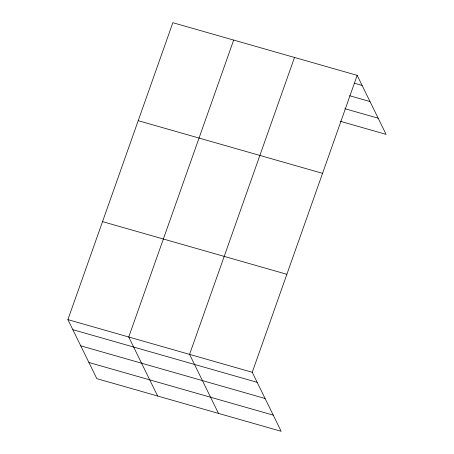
<?xml version="1.0" encoding="UTF-8"?>
<svg xmlns="http://www.w3.org/2000/svg" width="454" height="454" viewBox="0 0 454 454"><rect width="100%" height="100%" fill="white"/><g stroke="black" fill="none" stroke-linecap="round" stroke-linejoin="round"><path stroke-width="0.68" d="M357.179 75.353L252.248 372.274L281.162 431.3L96.821 378.647L67.907 319.622L172.838 22.7L357.179 75.353L386.093 134.378L340.449 121.337M233.668 40.077L128.737 336.999L157.651 396.024M294.504 57.454L189.568 354.375L218.488 413.395M354.608 83.264L362.099 85.403M349.58 95.726L370.021 101.565M344.796 108.682L378.176 118.216M138.209 120.685L322.55 173.337M102.536 221.637L286.871 274.29M67.907 319.622L252.248 372.274M72.827 329.672L257.168 382.325M80.75 345.834L265.085 398.487M88.905 362.485L273.246 415.138"/></g></svg>
